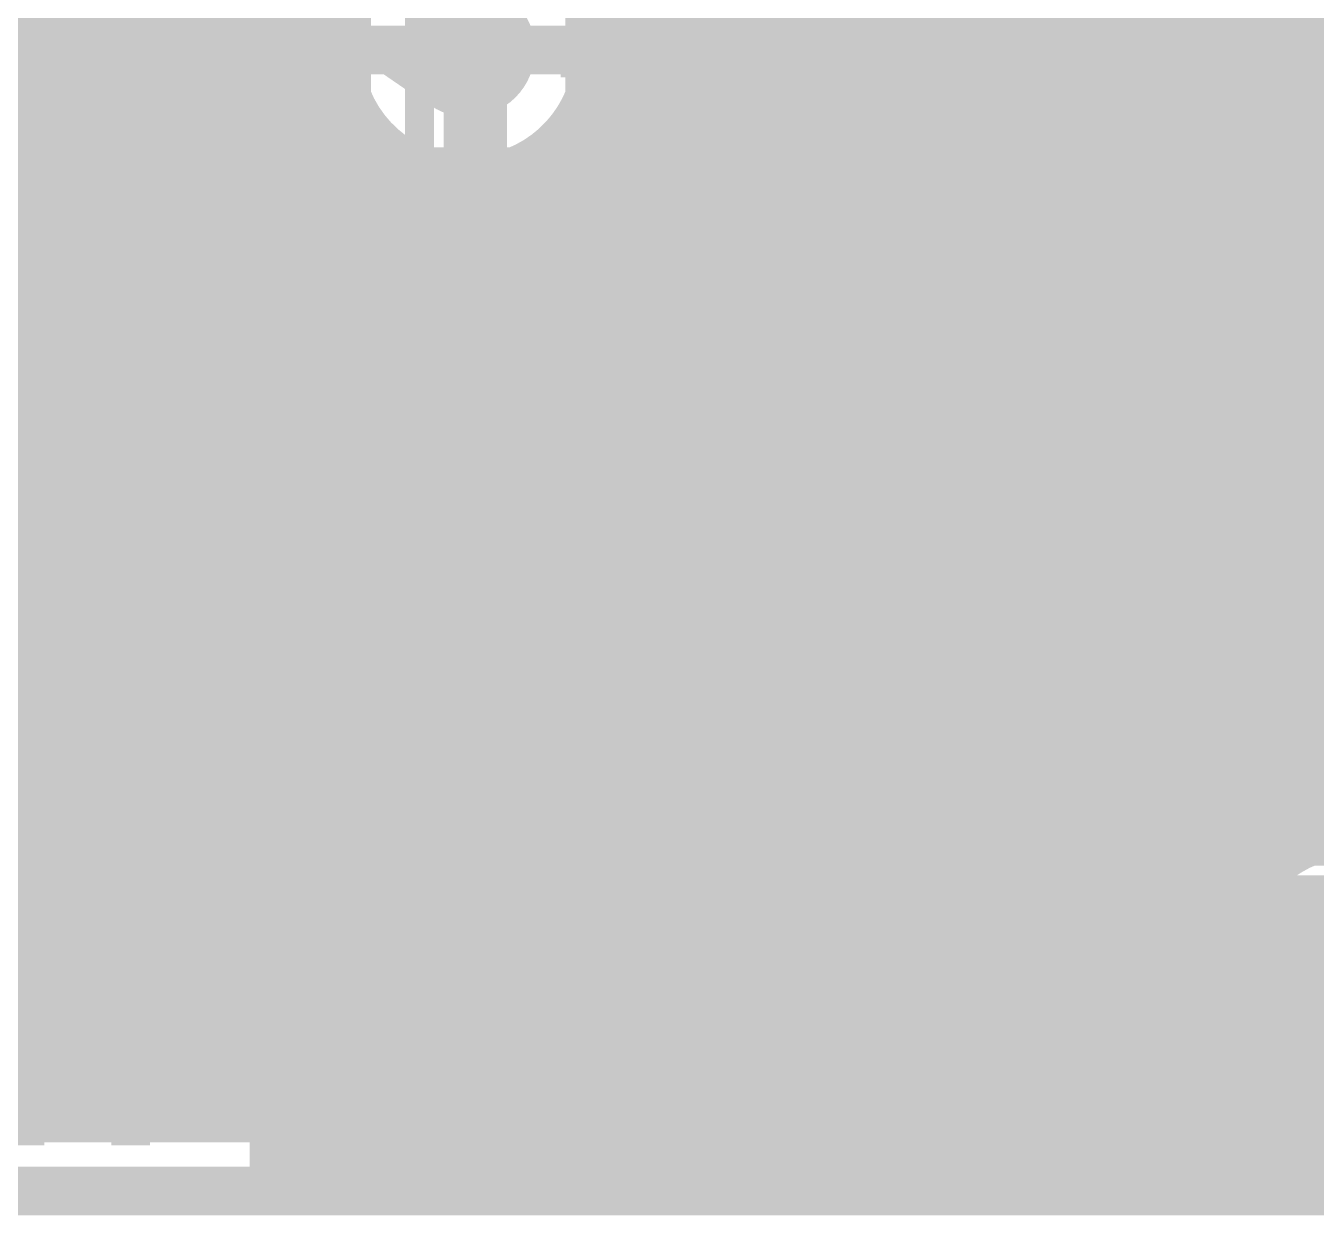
# Model space of a CAD drawing. Extents: x -7 to 100, y -42 to 30.
# Drawn here: x 85.06 to 91.81, y -0.13 to 6.1 of the extents above; entities that cross this region are included whole.
import ezdxf

# ---------------------------------------------------------------- set-up
doc = ezdxf.new("R2010")
doc.units = 0
doc.header["$MEASUREMENT"] = 0
doc.layers.get('0').update_dxf_attribs({"linetype": 'CONTINUOUS'})
for name, color, linetype in [('22-315-0_BOT', 7, 'CONTINUOUS'), ('22-315-0_DRD', 7, 'CONTINUOUS'), ('22-315-0_GND', 6, 'CONTINUOUS'), ('22-315-0_IN1', 4, 'CONTINUOUS'), ('22-315-0_SMB', 3, 'CONTINUOUS'), ('22-315-0_SMT', 5, 'CONTINUOUS'), ('22-315-0_SPB', 10, 'CONTINUOUS'), ('22-315-0_SPT', 14, 'CONTINUOUS'), ('22-315-0_SSB', 9, 'CONTINUOUS'), ('22-315-0_SST', 12, 'CONTINUOUS'), ('22-315-0_TOP', 11, 'CONTINUOUS'), ('THRUHOLE_TAP', 15, 'CONTINUOUS')]:
    doc.layers.add(name, color=color, linetype=linetype)

# ---------------------------------------------------------------- blocks, each defined once
blk = doc.blocks.new('RECTANGLE_8')
blk.add_solid([(0.4826, 0.4064), (0.4826, -0.4064), (-0.4826, 0.4064), (-0.4826, -0.4064)])
blk = doc.blocks.new('ROUND_56')
at = {"const_width": 0.35052}
blk.add_lwpolyline([(-0.17526, 0, 1), (0.17526, 0, 1)], format="xyb", close=True, dxfattribs=at)
blk = doc.blocks.new('RECTANGLE_11')
blk.add_solid([(0.25019, 0.40005), (0.25019, -0.40005), (-0.25019, 0.40005), (-0.25019, -0.40005)])
blk = doc.blocks.new('RECTANGLE_23')
blk.add_solid([(0.508, 0.635), (0.508, -0.635), (-0.508, 0.635), (-0.508, -0.635)])
blk = doc.blocks.new('ROUND_62')
at = {"const_width": 0.35052}
blk.add_lwpolyline([(-0.17526, 0, 1), (0.17526, 0, 1)], format="xyb", close=True, dxfattribs=at)
blk = doc.blocks.new('ROUND_65')
at = {"const_width": 0.35052}
blk.add_lwpolyline([(-0.17526, 0, 1), (0.17526, 0, 1)], format="xyb", close=True, dxfattribs=at)
blk = doc.blocks.new('ROUND_81')
at = {"const_width": 0.0635}
blk.add_lwpolyline([(-0.03175, 0, 1), (0.03175, 0, 1)], format="xyb", close=True, dxfattribs=at)
blk = doc.blocks.new('RECTANGLE_2')
blk.add_solid([(0.63627, 0.51308), (0.63627, -0.51308), (-0.63627, 0.51308), (-0.63627, -0.51308)])
blk = doc.blocks.new('ROUND_83')
at = {"const_width": 0.10033}
blk.add_lwpolyline([(-0.050164, 0, 1), (0.050164, 0, 1)], format="xyb", close=True, dxfattribs=at)

msp = doc.modelspace()

# ---------------------------------------------------------------- linework, layer by layer
at = {"layer": '22-315-0_BOT'}
for points, const_width in [([(69.85, 26.67), (71.882, 28.702), (79.883, 28.702), (82.042, 26.543), (85.217, 26.543), (86.487, 25.273), (88.9, 25.273), (93.472, 20.701), (93.472, 8.128), (91.059, 5.715), (89.408, 5.715), (88.519, 6.604), (88.519, 6.858)], 0.2032), ([(89.5858, 23.37816), (89.5858, 6.1214)], 0.254), ([(85.2424, 21.15058), (85.2424, 5.5372)], 0.254), ([(85.0138, 20.79752), (85.0138, 5.5372)], 0.254), ([(93.75902, 7.84098), (91.3511, 5.43052)], 0.254), ([(86.9442, 7.8232), (85.2678, 7.8232), (85.2678, 5.8928)], 0.254), ([(89.7128, 7.8232), (89.7128, 6.1214)], 0.254), ([(86.106, 5.8928), (86.106, 6.858)], 0.254), ([(89.3572, 6.33984), (89.57564, 6.1214)], 0.254), ([(85.2678, 6.096), (84.9122, 6.096)], 0.254), ([(89.7128, 6.1214), (89.57564, 6.1214)], 0.254), ([(91.8718, 5.95376), (91.8718, 1.85674)], 0.254), ([(86.70036, 5.8928), (85.2678, 5.8928)], 0.254), ([(85.471, 5.8928), (85.471, 5.5372)], 0.254), ([(85.6996, 5.8928), (85.6996, 5.5372)], 0.254), ([(85.9282, 5.8928), (85.9282, 5.5372)], 0.254), ([(86.1568, 5.8928), (86.1568, 3.63474)], 0.254), ([(87.376, 5.969), (87.376, 2.921), (87.39124, 2.90576), (86.36, 2.90576)], 0.2032), ([(86.3854, 5.8928), (86.3854, 3.63474)], 0.254), ([(86.614, 5.8928), (86.614, 3.63474)], 0.254), ([(88.65616, 5.8928), (88.05164, 5.8928)], 0.254), ([(88.2142, 5.8928), (88.2142, 3.63474)], 0.254), ([(88.4428, 5.8928), (88.4428, 3.63474)], 0.254), ([(88.65616, 5.8928), (89.01176, 5.5372)], 0.254), ([(86.7029, 5.8674), (77.61224, 5.8674)], 0.254), ([(88.68156, 5.8674), (88.04656, 5.8674)], 0.254), ([(88.6714, 5.87756), (88.6714, 3.63474)], 0.254), ([(92.65666, 5.8674), (91.78544, 5.8674)], 0.254), ([(91.6432, 5.72516), (91.6432, 1.8161)], 0.254), ([(86.78164, 5.6388), (77.38364, 5.6388)], 0.254), ([(88.91016, 5.6388), (87.97036, 5.6388)], 0.254), ([(87.9856, 5.66674), (87.9856, 3.63474)], 0.254), ([(88.9, 5.64896), (88.9, 5.5372)], 0.254), ([(92.53982, 5.6388), (91.55684, 5.6388)], 0.254), ([(86.8426, 5.54736), (86.8426, 3.63474)], 0.254), ([(85.9282, 5.5372), (84.2518, 5.5372), (84.2518, 3.6068)], 0.254), ([(85.9282, 5.5372), (85.9282, 3.63474)], 0.254), ([(88.6968, 5.5372), (88.6968, 3.63474)], 0.254), ([(89.01176, 5.5372), (88.6968, 5.5372)], 0.254), ([(91.4146, 5.49656), (91.4146, 1.8161)], 0.254), ([(86.9696, 5.4102), (85.9282, 5.4102)], 0.254), ([(86.9696, 5.4229), (86.9696, 3.31216)], 0.254), ([(87.7824, 5.4229), (87.7824, 3.63474)], 0.254), ([(88.6968, 5.4102), (87.7824, 5.4102)], 0.254), ([(92.44076, 5.4102), (91.32824, 5.4102)], 0.254), ([(91.059, 5.3086), (90.3732, 5.3086)], 0.254), ([(90.3732, 5.3086), (90.3732, 4.37896)], 0.254), ([(90.5002, 5.3086), (90.5002, 4.25196)], 0.254), ([(90.7288, 5.3086), (90.7288, 3.3528)], 0.254), ([(90.9574, 5.3086), (90.9574, 3.3528)], 0.254), ([(91.186, 5.32892), (91.186, 1.8161)], 0.254), ([(86.9696, 5.1816), (85.9282, 5.1816)], 0.254), ([(88.6968, 5.1816), (87.7824, 5.1816)], 0.254), ([(92.35694, 5.1816), (90.3732, 5.1816)], 0.254), ([(86.9696, 4.953), (85.9282, 4.953)], 0.254), ([(88.6968, 4.953), (87.7824, 4.953)], 0.254), ([(92.2909, 4.953), (90.3732, 4.953)], 0.254), ([(86.9696, 4.7244), (85.9282, 4.7244)], 0.254), ([(88.6968, 4.7244), (87.7824, 4.7244)], 0.254), ([(92.2401, 4.7244), (90.3732, 4.7244)], 0.254), ([(84.455, 2.6162), (85.344, 2.6162), (85.344, 4.318), (85.09, 4.572)], 0.3048), ([(89.535, 4.572), (90.17, 3.937), (90.17, 2.6162)], 0.3048), ([(86.9696, 4.4958), (85.9282, 4.4958)], 0.254), ([(88.6968, 4.4958), (87.7824, 4.4958)], 0.254), ([(92.202, 4.4958), (90.3732, 4.4958)], 0.254), ([(90.3732, 4.37896), (90.49258, 4.25958)], 0.254), ([(86.9696, 4.2672), (85.9282, 4.2672)], 0.254), ([(88.6968, 4.2672), (87.7824, 4.2672)], 0.254), ([(92.17914, 4.2672), (90.48496, 4.2672)], 0.254), ([(86.9696, 4.0386), (85.9282, 4.0386)], 0.254), ([(88.6968, 4.0386), (87.7824, 4.0386)], 0.254), ([(92.17152, 4.0386), (90.6145, 4.0386)], 0.254), ([(90.6272, 3.937), (90.6272, 3.3528)], 0.254), ([(86.9696, 3.81), (85.9282, 3.81)], 0.254), ([(88.6968, 3.81), (87.7824, 3.81)], 0.254), ([(92.17406, 3.81), (90.6272, 3.81)], 0.254), ([(86.93912, 3.63474), (85.9282, 3.63474)], 0.254), ([(86.93912, 3.63474), (86.93912, 3.31216)], 0.254), ([(88.6968, 3.63474), (87.7824, 3.63474)], 0.254), ([(86.9696, 3.5814), (86.93912, 3.5814)], 0.254), ([(92.19438, 3.5814), (90.6272, 3.5814)], 0.254), ([(86.9696, 3.3528), (86.93912, 3.3528)], 0.254), ([(92.22486, 3.3528), (90.6272, 3.3528)], 0.254), ([(90.9828, 3.3528), (90.6272, 3.3528)], 0.254), ([(90.9828, 3.3528), (90.9828, 1.9304)], 0.254), ([(86.9696, 3.31216), (86.93912, 3.31216)], 0.254), ([(92.27058, 3.1242), (90.9828, 3.1242)], 0.254), ([(88.265, 2.90576), (87.39124, 2.90576), (86.36, 2.90576)], 0.2032), ([(92.33408, 2.8956), (90.9828, 2.8956)], 0.254), ([(86.36, 0.90424), (86.36, 1.6002), (85.344, 2.6162), (84.455, 2.6162)], 0.3048), ([(88.265, 0.90424), (88.265, 1.397), (89.4842, 2.6162), (90.17, 2.6162)], 0.3048), ([(92.41028, 2.667), (90.9828, 2.667)], 0.254), ([(92.50172, 2.4384), (90.9828, 2.4384)], 0.254), ([(92.61348, 2.2098), (90.9828, 2.2098)], 0.254), ([(92.74556, 1.9812), (90.9828, 1.9812)], 0.254), ([(90.9828, 1.9304), (90.9828, 1.8796)], 0.254), ([(90.9828, 1.8796), (90.9828, 1.8161)], 0.254), ([(91.74988, 1.8161), (90.9828, 1.8161)], 0.254), ([(90.17, 1.1938), (92.0242, 1.1938)], 0.635), ([(90.9828, 0.5715), (90.9828, 0.49784)], 0.254), ([(91.74988, 0.5715), (90.9828, 0.5715)], 0.254), ([(91.186, 0.5715), (91.186, 0.49784)], 0.254), ([(91.4146, 0.5715), (91.4146, 0.49784)], 0.254), ([(91.6432, 0.5715), (91.6432, 0.49784)], 0.254), ([(94.44228, 0.50038), (90.9828, 0.49784)], 0.254), ([(91.8718, 0.53086), (91.8718, 0.49784)], 0.254)]:
    msp.add_lwpolyline(points, dxfattribs=dict(at, const_width=const_width))
at = {"layer": '22-315-0_BOT', "const_width": 0.254}
for points in [[(86.70036, 5.8928, 0.2075869), (86.97008, 5.42354)], [(87.7824, 5.4229, 0.2075867), (88.05244, 5.89271)], [(91.059, 5.3086, 0.1989115), (91.34637, 5.42763)], [(91.059, 5.3086, 0.1989115), (91.34637, 5.42763)], [(90.6272, 3.937, 0.1989124), (90.49329, 4.26029)], [(92.0242, 1.87452, 0.1041726), (91.74962, 1.81669)], [(91.74988, 0.5715, 0.104172), (92.0242, 0.51372)]]:
    msp.add_lwpolyline(points, format="xyb", dxfattribs=at)
at = {"layer": '22-315-0_DRD', "const_width": 0.254}
for points in [[(0, 0), (-7.00024, 0), (-7.00024, 29.99994), (99.9998, 29.99994), (99.9998, 0), (0, 0)], [(86.741, 6.604), (86.741, 5.334)], [(87.376, 6.604), (87.376, 5.334)], [(88.011, 5.334), (88.011, 6.604)], [(88.011, 5.969), (86.741, 5.969)], [(86.741, 5.334), (88.011, 5.334)], [(87.503, 4.699), (87.503, 3.429)], [(88.773, 4.699), (87.503, 4.699)], [(88.138, 4.699), (88.138, 3.429)], [(88.773, 3.429), (88.773, 4.699)], [(88.773, 4.064), (87.503, 4.064)], [(87.503, 3.429), (88.773, 3.429)], [(91.3892, 1.8288), (91.3892, 0.5588)], [(92.6592, 1.8288), (91.3892, 1.8288)], [(92.6592, 1.1938), (91.3892, 1.1938)], [(91.3892, 0.5588), (92.6592, 0.5588)]]:
    msp.add_lwpolyline(points, dxfattribs=at)
at = {"layer": '22-315-0_GND', "const_width": 0.254}
msp.add_lwpolyline([(0, 0), (-7.00024, 0), (-7.00024, 29.99994), (99.9998, 29.99994), (99.9998, 0), (0, 0)], dxfattribs=at)
at = {"layer": '22-315-0_IN1', "const_width": 0.254}
for points in [[(89.2048, 29.337), (89.2048, 0.508)], [(90.805, 24.30018), (90.805, 0.508)], [(91.0336, 24.30018), (91.0336, 0.508)], [(91.2622, 24.30018), (91.2622, 0.508)], [(91.4908, 24.30018), (91.4908, 1.61544)], [(89.4334, 15.57782), (89.4334, 0.508)], [(90.5764, 15.45082), (90.5764, 0.508)], [(89.662, 15.31366), (89.662, 0.508)], [(89.8906, 15.21206), (89.8906, 0.508)], [(90.1192, 15.19936), (90.1192, 0.508)], [(90.3478, 15.2654), (90.3478, 0.508)], [(88.9762, 9.43102), (88.9762, 0.508)], [(86.233, 7.88416), (86.233, 0.508)], [(91.7194, 7.82574), (91.7194, 1.80086)], [(86.4616, 7.70636), (86.4616, 0.508)], [(85.09, 7.67588), (85.09, 0.508)], [(88.7476, 7.64794), (88.7476, 4.36372)], [(86.0044, 7.5819), (86.0044, 0.508)], [(85.3186, 7.50824), (85.3186, 0.508)], [(86.6902, 7.52094), (86.6902, 0.508)], [(85.5472, 7.44982), (85.5472, 0.508)], [(85.7758, 7.47014), (85.7758, 0.508)], [(88.0618, 7.47776), (88.0618, 4.73964)], [(88.2904, 7.44728), (88.2904, 4.72694)], [(88.519, 7.49808), (88.519, 4.62788)], [(86.74608, 6.223), (83.1723, 6.223)], [(99.441, 6.223), (88.00592, 6.223)], [(86.69528, 5.9944), (66.07048, 5.9944)], [(95.41002, 5.9944), (88.05418, 5.9944)], [(86.72576, 5.7658), (66.09842, 5.7658)], [(94.89948, 5.7658), (88.0237, 5.7658)], [(86.85022, 5.5372), (66.08826, 5.5372)], [(94.59976, 5.5372), (87.90178, 5.5372)], [(86.9188, 5.46608), (86.9188, 0.508)], [(87.8332, 5.46608), (87.8332, 4.67106)], [(87.21344, 5.3086), (66.03492, 5.3086)], [(87.1474, 5.32892), (87.1474, 0.508)], [(87.376, 5.28828), (87.376, 0.508)], [(94.38386, 5.3086), (87.53602, 5.3086)], [(87.6046, 5.32892), (87.6046, 4.48564)], [(94.2213, 5.08), (76.65212, 5.08)], [(94.10192, 4.8514), (78.64602, 4.8514)], [(87.74938, 4.6228), (79.01178, 4.6228)], [(94.01556, 4.6228), (88.52408, 4.6228)], [(87.54364, 4.3942), (79.1337, 4.3942)], [(93.95714, 4.3942), (88.73236, 4.3942)], [(87.4649, 4.1656), (79.16418, 4.1656)], [(93.92666, 4.1656), (88.80856, 4.1656)], [(87.46998, 3.937), (82.7913, 3.937)], [(93.92158, 3.937), (88.80602, 3.937)], [(88.7476, 3.76174), (88.7476, 0.508)], [(87.55888, 3.7084), (83.09356, 3.7084)], [(93.93936, 3.7084), (88.71712, 3.7084)], [(87.6046, 3.64236), (87.6046, 0.508)], [(87.79002, 3.4798), (83.20532, 3.4798)], [(87.8332, 3.45694), (87.8332, 0.508)], [(93.98508, 3.4798), (88.48598, 3.4798)], [(88.519, 3.50012), (88.519, 0.508)], [(88.0618, 3.38836), (88.0618, 0.508)], [(88.2904, 3.40106), (88.2904, 0.508)], [(94.05874, 3.2512), (83.22818, 3.2512)], [(94.16288, 3.0226), (83.16976, 3.0226)], [(94.30512, 2.794), (83.00212, 2.794)], [(94.49308, 2.5654), (80.94472, 2.5654)], [(94.74962, 2.3368), (65.80124, 2.3368)], [(95.13316, 2.1082), (65.56502, 2.1082)], [(99.441, 1.8796), (70.20052, 1.8796)], [(91.52128, 1.651), (83.23072, 1.651)], [(91.38412, 1.4224), (83.36788, 1.4224)], [(91.34348, 1.1938), (83.40852, 1.1938)], [(91.38412, 0.9652), (83.36788, 0.9652)], [(91.4908, 0.77216), (91.4908, 0.508)], [(91.52128, 0.7366), (83.23072, 0.7366)], [(91.7194, 0.58674), (91.7194, 0.508)], [(99.441, 0.508), (76.3143, 0.508)]]:
    msp.add_lwpolyline(points, dxfattribs=at)
for points in [[(87.376, 6.64972, 0.4142136), (86.69528, 5.969)], [(88.05672, 5.969, 0.4142136), (87.376, 6.64972)], [(86.69528, 5.969, 0.4142136), (87.376, 5.28828)], [(87.376, 5.28828, 0.4142136), (88.05672, 5.969)], [(88.138, 4.74472, 0.4142136), (87.45728, 4.064)], [(88.81872, 4.064, 0.4142136), (88.138, 4.74472)], [(87.45728, 4.064, 0.4142136), (88.138, 3.38328)], [(88.138, 3.38328, 0.4142136), (88.81872, 4.064)], [(92.0242, 1.87452, 0.4142136), (91.34348, 1.1938)], [(91.34348, 1.1938, 0.4142136), (92.0242, 0.51308)]]:
    msp.add_lwpolyline(points, format="xyb", dxfattribs=at)
at = {"layer": '22-315-0_SSB', "const_width": 0.1524}
for points in [[(83.058, 8.001), (87.122, 8.001), (87.122, 3.429), (85.344, 3.429), (85.09, 3.683), (84.836, 3.429), (83.058, 3.429), (83.058, 8.001)], [(87.503, 8.001), (91.567, 8.001), (91.567, 3.429), (89.789, 3.429), (89.535, 3.683), (89.281, 3.429), (87.503, 3.429), (87.503, 8.001)], [(87.96274, 4.66344), (87.79256, 4.78282), (87.79256, 5.01904), (87.96274, 5.13842), (88.13292, 5.13842), (88.47074, 4.9022), (88.80856, 5.13842), (88.80856, 4.66344)], [(85.88756, 5.13842), (85.88756, 4.66344), (86.56574, 5.13842), (86.73592, 5.13842), (86.90356, 5.08), (86.90356, 4.7244), (86.73592, 4.66344)], [(85.88756, 3.82524), (85.88756, 4.18084), (86.22792, 4.30022), (86.56574, 4.30022), (86.90356, 4.18084), (86.90356, 3.82524)], [(87.79256, 3.82524), (87.79256, 4.18084), (88.13292, 4.30022), (88.47074, 4.30022), (88.80856, 4.18084), (88.80856, 3.82524)], [(85.88756, 3.8862), (86.90356, 3.8862)], [(87.79256, 3.8862), (88.80856, 3.8862)], [(83.6295, 0.4445), (83.6295, 3.3655), (85.2678, 3.3655), (85.2678, 0.4445), (83.6295, 0.4445)], [(89.3445, 0.4445), (89.3445, 3.3655), (90.9828, 3.3655), (90.9828, 0.4445), (89.3445, 0.4445)], [(91.63558, 2.39268), (91.4654, 2.4511), (91.4654, 2.8067), (91.63558, 2.86766), (91.9734, 2.86766), (92.14358, 2.74828), (92.14358, 2.39268), (92.4814, 2.39268), (92.4814, 2.86766)], [(85.96122, 1.2065), (85.85962, 1.2065), (85.85962, 2.6035), (85.96122, 2.6035)], [(86.75878, 2.6035), (86.86038, 2.6035), (86.86038, 1.2065), (86.75878, 1.2065)], [(87.86622, 1.2065), (87.76462, 1.2065), (87.76462, 2.6035), (87.86622, 2.6035)], [(88.66378, 2.6035), (88.76538, 2.6035), (88.76538, 1.2065), (88.66378, 1.2065)], [(85.85962, 2.30378), (85.85962, 2.20472), (86.86038, 2.20472), (86.86038, 2.30378), (85.85962, 2.30378)], [(87.76462, 2.30378), (87.76462, 2.20472), (88.76538, 2.20472), (88.76538, 2.30378), (87.76462, 2.30378)], [(91.4654, 2.02946), (91.4654, 1.7907)], [(91.4654, 1.91008), (92.4814, 1.91008), (92.31376, 1.7907)], [(91.9734, 1.1303), (91.4654, 1.3081)], [(91.9734, 0.83566), (91.9734, 1.19126), (92.14358, 1.3081), (92.31376, 1.3081), (92.4814, 1.19126), (92.4814, 0.83566), (91.4654, 0.83566)]]:
    msp.add_lwpolyline(points, dxfattribs=at)
at = {"layer": '22-315-0_SST'}
for points, const_width in [([(86.614, 3.302), (86.614, 6.858), (84.836, 6.858), (84.836, 3.302), (86.614, 3.302)], 0.1524), ([(87.93734, 6.06298), (87.93734, 5.82676)], 0.1524), ([(87.93734, 5.9436), (86.92134, 5.9436), (87.09152, 5.82676)], 0.1524), ([(89.4334, 5.81406), (90.27922, 5.81406), (90.4494, 5.75564), (90.4494, 5.40004), (90.27922, 5.34162), (89.4334, 5.34162)], 0.1524), ([(87.93734, 5.34416), (87.93734, 5.1054)], 0.1524), ([(87.93734, 5.22478), (86.92134, 5.22478), (87.09152, 5.1054)], 0.1524), ([(87.76716, 4.6228), (87.93734, 4.56438), (87.93734, 4.20878), (87.76716, 4.15036), (87.09152, 4.15036), (86.92134, 4.20878), (86.92134, 4.56438), (87.09152, 4.6228)], 0.1524), ([(92.837, 3.048), (86.233, 3.048), (86.233, 1.905)], 0.254), ([(86.3346, 3.048), (86.3346, 1.905)], 0.254), ([(86.5632, 3.048), (86.5632, 1.905)], 0.254), ([(86.7918, 3.048), (86.7918, 1.905)], 0.254), ([(87.0204, 3.048), (87.0204, 1.905)], 0.254), ([(87.249, 3.048), (87.249, 1.905)], 0.254), ([(87.4776, 3.048), (87.4776, 1.905)], 0.254), ([(87.7062, 3.048), (87.7062, 1.905)], 0.254), ([(87.9348, 3.048), (87.9348, 1.905)], 0.254), ([(88.1634, 3.048), (88.1634, 1.905)], 0.254), ([(88.392, 3.048), (88.392, 1.905)], 0.254), ([(88.6206, 3.048), (88.6206, 1.905)], 0.254), ([(88.8492, 3.048), (88.8492, 1.905)], 0.254), ([(89.0778, 3.048), (89.0778, 1.905)], 0.254), ([(89.3064, 3.048), (89.3064, 1.905)], 0.254), ([(89.535, 3.048), (89.535, 1.905)], 0.254), ([(89.7636, 3.048), (89.7636, 1.905)], 0.254), ([(89.9922, 3.048), (89.9922, 1.905)], 0.254), ([(90.2208, 3.048), (90.2208, 1.905)], 0.254), ([(90.4494, 3.048), (90.4494, 1.905)], 0.254), ([(90.678, 3.048), (90.678, 1.905)], 0.254), ([(90.9066, 3.048), (90.9066, 1.905)], 0.254), ([(91.1352, 3.048), (91.1352, 1.905)], 0.254), ([(91.3638, 3.048), (91.3638, 1.905)], 0.254), ([(91.5924, 3.048), (91.5924, 1.905)], 0.254), ([(91.821, 3.048), (91.821, 1.905)], 0.254), ([(85.6234, 2.94894), (85.41512, 2.35712), (85.27796, 2.35712), (85.06968, 2.94894)], 0.2032), ([(92.837, 2.921), (86.233, 2.921)], 0.254), ([(92.837, 2.6924), (86.233, 2.6924)], 0.254), ([(92.837, 2.4638), (86.233, 2.4638)], 0.254), ([(85.34654, 1.76276), (85.34654, 2.35712)], 0.2032), ([(92.837, 2.2352), (86.233, 2.2352)], 0.254), ([(92.837, 2.0066), (86.233, 2.0066)], 0.254), ([(92.837, 1.905), (86.233, 1.905)], 0.254), ([(92.837, 1.524), (86.233, 1.524), (86.233, 0.254)], 0.254), ([(92.837, 1.4986), (86.233, 1.4986)], 0.254), ([(86.3346, 1.524), (86.3346, 0.254)], 0.254), ([(86.5632, 1.524), (86.5632, 0.254)], 0.254), ([(86.7918, 1.524), (86.7918, 0.254)], 0.254), ([(87.0204, 1.524), (87.0204, 0.254)], 0.254), ([(87.249, 1.524), (87.249, 0.254)], 0.254), ([(87.4776, 1.524), (87.4776, 0.254)], 0.254), ([(87.7062, 1.524), (87.7062, 0.254)], 0.254), ([(87.9348, 1.524), (87.9348, 0.254)], 0.254), ([(88.1634, 1.524), (88.1634, 0.254)], 0.254), ([(88.392, 1.524), (88.392, 0.254)], 0.254), ([(88.6206, 1.524), (88.6206, 0.254)], 0.254), ([(88.8492, 1.524), (88.8492, 0.254)], 0.254), ([(89.0778, 1.524), (89.0778, 0.254)], 0.254), ([(89.3064, 1.524), (89.3064, 0.254)], 0.254), ([(89.535, 1.524), (89.535, 0.254)], 0.254), ([(89.7636, 1.524), (89.7636, 0.254)], 0.254), ([(89.9922, 1.524), (89.9922, 0.254)], 0.254), ([(90.2208, 1.524), (90.2208, 0.254)], 0.254), ([(90.4494, 1.524), (90.4494, 0.254)], 0.254), ([(90.678, 1.524), (90.678, 0.254)], 0.254), ([(90.9066, 1.524), (90.9066, 0.254)], 0.254), ([(91.1352, 1.524), (91.1352, 0.254)], 0.254), ([(91.3638, 1.524), (91.3638, 0.254)], 0.254), ([(91.5924, 1.524), (91.5924, 0.254)], 0.254), ([(91.821, 1.524), (91.821, 0.254)], 0.254), ([(85.05698, 0.23876), (85.05698, 1.42494)], 0.2032), ([(85.6107, 0.23876), (85.6107, 1.42494)], 0.2032), ([(92.837, 1.27), (86.233, 1.27)], 0.254), ([(92.837, 1.0414), (86.233, 1.0414)], 0.254), ([(85.6107, 0.83312), (85.05698, 0.83312)], 0.2032), ([(92.837, 0.8128), (86.233, 0.8128)], 0.254), ([(92.837, 0.5842), (86.233, 0.5842)], 0.254), ([(92.837, 0.3556), (86.233, 0.3556)], 0.254), ([(92.837, 0.254), (86.233, 0.254)], 0.254)]:
    msp.add_lwpolyline(points, dxfattribs=dict(at, const_width=const_width))
at = {"layer": '22-315-0_TOP'}
for points, const_width in [([(88.18372, 18.0594), (88.18372, 2.9972)], 0.254), ([(88.41232, 18.0594), (88.41232, 2.9972)], 0.254), ([(88.64092, 18.0594), (88.64092, 2.9972)], 0.254), ([(91.38412, 8.02132), (91.38412, 2.9972)], 0.254), ([(91.61272, 7.90702), (91.61272, 2.9972)], 0.254), ([(91.84132, 7.58444), (91.84132, 2.9972)], 0.254), ([(88.86952, 7.24916), (88.86952, 2.9972)], 0.254), ([(89.09812, 7.24916), (89.09812, 2.9972)], 0.254), ([(89.32672, 7.24916), (89.32672, 2.9972)], 0.254), ([(89.55532, 7.24916), (89.55532, 2.9972)], 0.254), ([(89.78392, 7.24916), (89.78392, 2.9972)], 0.254), ([(90.01252, 7.24916), (90.01252, 2.9972)], 0.254), ([(90.24112, 7.24916), (90.24112, 2.9972)], 0.254), ([(90.46972, 7.24916), (90.46972, 2.9972)], 0.254), ([(90.69832, 7.24916), (90.69832, 2.9972)], 0.254), ([(90.92692, 7.24916), (90.92692, 2.9972)], 0.254), ([(91.15552, 7.24916), (91.15552, 2.9972)], 0.254), ([(92.7354, 6.096), (88.09482, 6.096)], 0.254), ([(85.725, 6.096), (85.4202, 5.7912), (83.82, 5.7912)], 0.2032), ([(85.725, 6.096), (85.852, 5.969), (87.376, 5.969)], 0.2032), ([(92.59824, 5.8674), (88.0999, 5.8674)], 0.254), ([(92.4814, 5.6388), (88.02624, 5.6388)], 0.254), ([(86.82736, 5.4864), (86.74354, 5.4864)], 0.254), ([(86.74354, 5.4864), (86.74354, 5.20192)], 0.254), ([(86.81212, 5.4864), (86.81212, 2.9972)], 0.254), ([(87.95512, 5.52196), (87.95512, 2.9972)], 0.254), ([(86.90356, 5.4102), (86.74354, 5.4102)], 0.254), ([(92.38488, 5.4102), (87.8459, 5.4102)], 0.254), ([(87.04072, 5.31876), (87.04072, 2.9972)], 0.254), ([(87.72652, 5.32638), (87.72652, 2.9972)], 0.254), ([(87.26932, 5.2451), (87.26932, 2.9972)], 0.254), ([(87.49792, 5.24764), (87.49792, 2.9972)], 0.254), ([(92.3036, 5.1816), (84.6836, 5.1816)], 0.254), ([(86.74354, 5.20192), (84.70646, 5.20192)], 0.254), ([(84.98332, 5.20192), (84.98332, 4.95808)], 0.254), ([(85.21192, 5.20192), (85.21192, 4.95808)], 0.254), ([(85.44052, 5.20192), (85.44052, 4.95808)], 0.254), ([(85.66912, 5.20192), (85.66912, 4.95808)], 0.254), ([(85.89772, 5.20192), (85.89772, 4.95808)], 0.254), ([(86.12632, 5.20192), (86.12632, 4.95808)], 0.254), ([(86.35492, 5.20192), (86.35492, 4.95808)], 0.254), ([(86.58352, 5.20192), (86.58352, 4.95808)], 0.254), ([(92.23756, 4.953), (84.6836, 4.953)], 0.254), ([(86.74354, 4.95808), (84.70646, 4.95808)], 0.254), ([(85.725, 4.95808), (85.725, 4.064)], 0.254), ([(86.74354, 4.95808), (86.74354, 3.16992)], 0.254), ([(92.18676, 4.7244), (86.74354, 4.7244)], 0.254), ([(92.1512, 4.4958), (86.74354, 4.4958)], 0.254), ([(92.12834, 4.2672), (86.74354, 4.2672)], 0.254), ([(95.9993, 4.0005), (94.234, 2.2352), (78.105, 2.2352)], 0.762), ([(84.70646, 4.064), (85.725, 4.064)], 0.254), ([(86.74354, 4.064), (85.725, 4.064)], 0.254), ([(85.725, 3.16992), (85.725, 4.064)], 0.254), ([(85.725, 4.064), (88.138, 4.064)], 0.2032), ([(92.12072, 4.0386), (86.74354, 4.0386)], 0.254), ([(92.12326, 3.81), (86.74354, 3.81)], 0.254), ([(92.14104, 3.5814), (86.74354, 3.5814)], 0.254), ([(92.17406, 3.3528), (86.74354, 3.3528)], 0.254), ([(92.21978, 3.1242), (79.8576, 3.1242)], 0.254), ([(86.74354, 3.16992), (84.70646, 3.16992)], 0.254), ([(84.98332, 3.16992), (84.98332, 2.9972)], 0.254), ([(85.21192, 3.16992), (85.21192, 2.9972)], 0.254), ([(85.44052, 3.16992), (85.44052, 2.9972)], 0.254), ([(85.66912, 3.16992), (85.66912, 2.9972)], 0.254), ([(85.89772, 3.16992), (85.89772, 2.9972)], 0.254), ([(86.12632, 3.16992), (86.12632, 2.9972)], 0.254), ([(86.35492, 3.16992), (86.35492, 2.9972)], 0.254), ([(86.58352, 3.16992), (86.58352, 2.9972)], 0.254), ([(92.25026, 2.9972), (79.8576, 2.9972)], 0.254), ([(92.0242, 1.1938), (82.7278, 1.1938)], 0.635), ([(91.8083, 0.4953), (82.94116, 0.4953)], 0.254), ([(84.98332, 0.4953), (84.98332, 0.381)], 0.254), ([(85.21192, 0.4953), (85.21192, 0.381)], 0.254), ([(85.44052, 0.4953), (85.44052, 0.381)], 0.254), ([(85.66912, 0.4953), (85.66912, 0.381)], 0.254), ([(85.89772, 0.4953), (85.89772, 0.381)], 0.254), ([(86.12632, 0.4953), (86.12632, 0.381)], 0.254), ([(86.35492, 0.4953), (86.35492, 0.381)], 0.254), ([(86.58352, 0.4953), (86.58352, 0.381)], 0.254), ([(86.81212, 0.4953), (86.81212, 0.381)], 0.254), ([(87.04072, 0.4953), (87.04072, 0.381)], 0.254), ([(87.26932, 0.4953), (87.26932, 0.381)], 0.254), ([(87.49792, 0.4953), (87.49792, 0.381)], 0.254), ([(87.72652, 0.4953), (87.72652, 0.381)], 0.254), ([(87.95512, 0.4953), (87.95512, 0.381)], 0.254), ([(88.18372, 0.4953), (88.18372, 0.381)], 0.254), ([(88.41232, 0.4953), (88.41232, 0.381)], 0.254), ([(88.64092, 0.4953), (88.64092, 0.381)], 0.254), ([(88.86952, 0.4953), (88.86952, 0.381)], 0.254), ([(89.09812, 0.4953), (89.09812, 0.381)], 0.254), ([(89.32672, 0.4953), (89.32672, 0.381)], 0.254), ([(89.55532, 0.4953), (89.55532, 0.381)], 0.254), ([(89.78392, 0.4953), (89.78392, 0.381)], 0.254), ([(90.01252, 0.4953), (90.01252, 0.381)], 0.254), ([(90.24112, 0.4953), (90.24112, 0.381)], 0.254), ([(90.46972, 0.4953), (90.46972, 0.381)], 0.254), ([(90.69832, 0.4953), (90.69832, 0.381)], 0.254), ([(90.92692, 0.4953), (90.92692, 0.381)], 0.254), ([(91.15552, 0.4953), (91.15552, 0.381)], 0.254), ([(91.38412, 0.4953), (91.38412, 0.381)], 0.254), ([(91.61272, 0.4953), (91.61272, 0.381)], 0.254), ([(91.84132, 0.48514), (91.84132, 0.381)], 0.254), ([(94.59976, 0.381), (5.70484, 0.381)], 0.254)]:
    msp.add_lwpolyline(points, dxfattribs=dict(at, const_width=const_width))
at = {"layer": '22-315-0_TOP', "const_width": 0.254}
for points in [[(88.10752, 5.969, 0.4142136), (87.376, 6.70052)], [(87.376, 5.23748, 0.4142136), (88.10752, 5.969)], [(86.82736, 5.4864, 0.2155874), (87.376, 5.23831)], [(91.8083, 0.4953, 0.0750846), (92.0242, 0.4627)]]:
    msp.add_lwpolyline(points, format="xyb", dxfattribs=at)

# ---------------------------------------------------------------- block references
at = {"layer": '22-315-0_BOT'}
for name, p in [('ROUND_56', (87.376, 5.969)), ('RECTANGLE_23', (85.09, 4.572)), ('RECTANGLE_23', (89.535, 4.572)), ('ROUND_56', (88.138, 4.064)), ('RECTANGLE_11', (86.36, 2.90576)), ('RECTANGLE_11', (88.265, 2.90576)), ('RECTANGLE_8', (90.17, 2.6162)), ('RECTANGLE_8', (90.17, 1.1938)), ('ROUND_56', (92.0242, 1.1938)), ('RECTANGLE_11', (86.36, 0.90424)), ('RECTANGLE_11', (88.265, 0.90424))]:
    msp.add_blockref(name, p, dxfattribs=at)
at = {"layer": '22-315-0_GND'}
for name, p in [('ROUND_65', (87.376, 5.969)), ('ROUND_81', (88.138, 4.064)), ('ROUND_62', (92.0242, 1.1938))]:
    msp.add_blockref(name, p, dxfattribs=at)
at = {"layer": '22-315-0_IN1'}
for name, p in [('ROUND_65', (87.376, 5.969)), ('ROUND_65', (88.138, 4.064)), ('ROUND_62', (92.0242, 1.1938))]:
    msp.add_blockref(name, p, dxfattribs=at)
at = {"layer": '22-315-0_SMB'}
for name, p in [('RECTANGLE_23', (85.09, 4.572)), ('RECTANGLE_23', (89.535, 4.572)), ('RECTANGLE_11', (86.36, 2.90576)), ('RECTANGLE_11', (88.265, 2.90576)), ('RECTANGLE_8', (90.17, 2.6162)), ('RECTANGLE_8', (90.17, 1.1938)), ('RECTANGLE_11', (86.36, 0.90424)), ('RECTANGLE_11', (88.265, 0.90424))]:
    msp.add_blockref(name, p, dxfattribs=at)
at = {"layer": '22-315-0_SMT'}
for p in [(85.725, 6.096), (85.725, 4.064)]:
    msp.add_blockref('RECTANGLE_2', p, dxfattribs=at)
at = {"layer": '22-315-0_SPB'}
for name, p in [('RECTANGLE_23', (85.09, 4.572)), ('RECTANGLE_23', (89.535, 4.572)), ('RECTANGLE_11', (86.36, 2.90576)), ('RECTANGLE_11', (88.265, 2.90576)), ('RECTANGLE_8', (90.17, 2.6162)), ('RECTANGLE_8', (90.17, 1.1938)), ('RECTANGLE_11', (86.36, 0.90424)), ('RECTANGLE_11', (88.265, 0.90424))]:
    msp.add_blockref(name, p, dxfattribs=at)
at = {"layer": '22-315-0_SPT'}
for p in [(85.725, 6.096), (85.725, 4.064)]:
    msp.add_blockref('RECTANGLE_2', p, dxfattribs=at)
at = {"layer": '22-315-0_TOP'}
for name, p in [('RECTANGLE_2', (85.725, 6.096)), ('ROUND_56', (87.376, 5.969)), ('RECTANGLE_2', (85.725, 4.064)), ('ROUND_56', (88.138, 4.064)), ('ROUND_56', (92.0242, 1.1938))]:
    msp.add_blockref(name, p, dxfattribs=at)
at = {"layer": 'THRUHOLE_TAP'}
for p in [(87.376, 5.969), (88.138, 4.064)]:
    msp.add_blockref('ROUND_83', p, dxfattribs=at)

doc.saveas('drawing.dxf')
